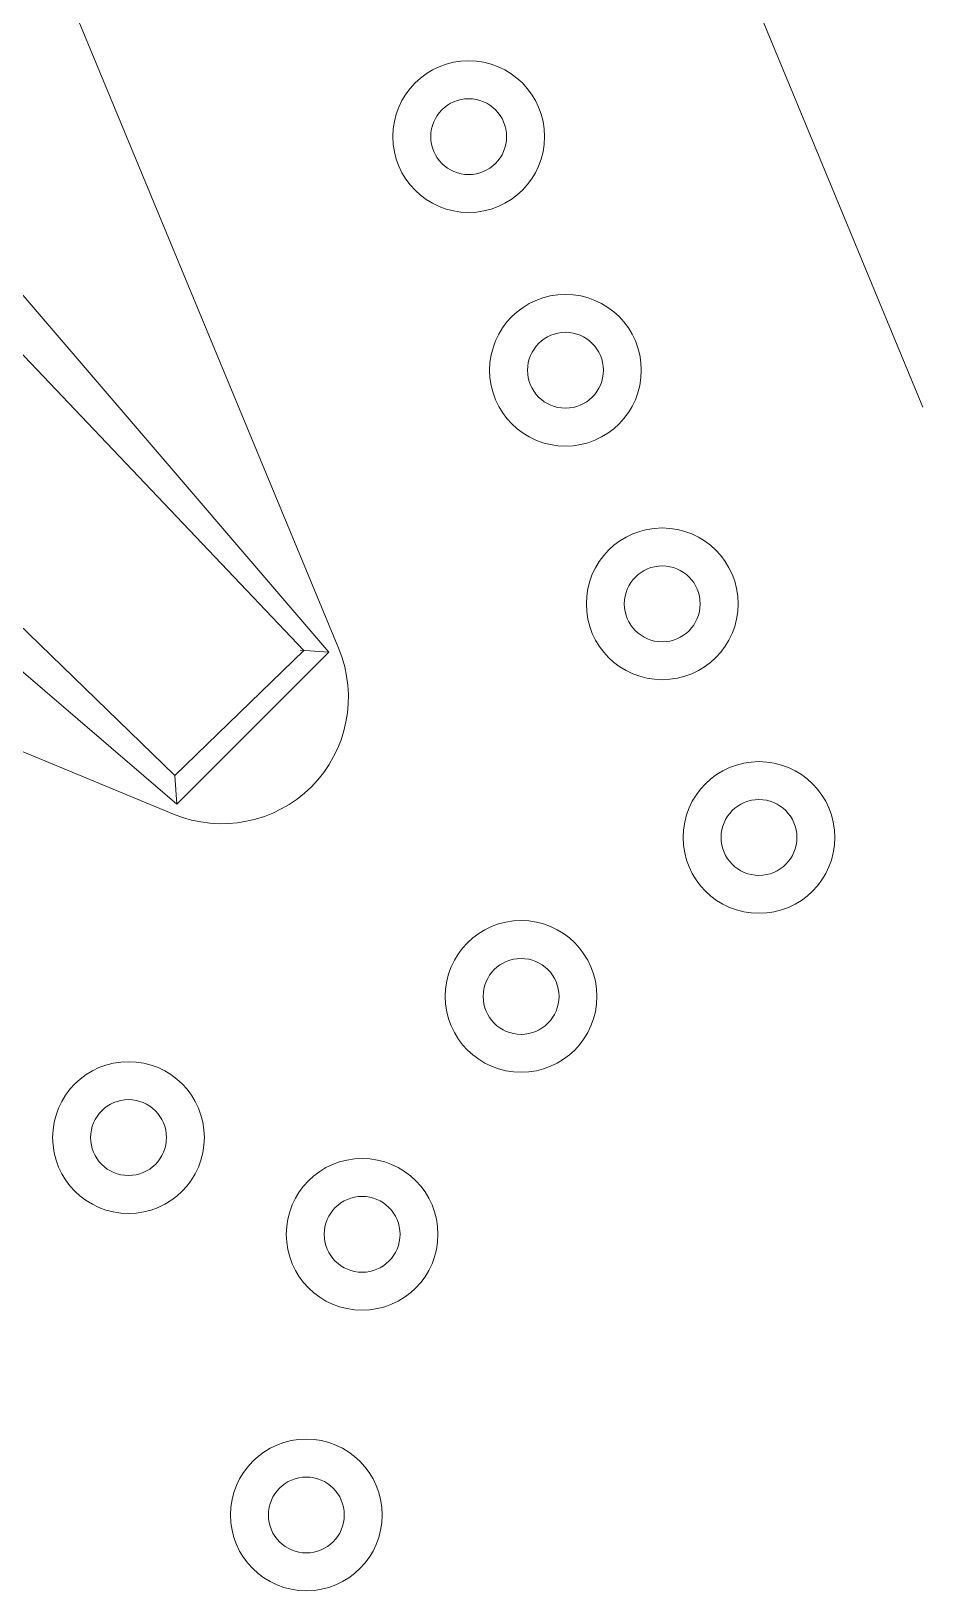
# Model space of a CAD drawing. Extents: x 306 to 2240, y 18 to 779.
# Drawn here: x 689.3159 to 689.3511, y 391.8018 to 391.8634 of the extents above; entities that cross this region are included whole.
import ezdxf

# ---------------------------------------------------------------- set-up
doc = ezdxf.new("R2010")
doc.units = 0
doc.header["$MEASUREMENT"] = 0
doc.layers.add('EQUIPAMIENTO SUPER', color=1, linetype='Continuous')

msp = doc.modelspace()

# ---------------------------------------------------------------- linework, layer by layer
at = {"layer": 'EQUIPAMIENTO SUPER', "color": 253, "lineweight": 0}
for p, q in [((689.3511257451961, 391.8485685867483, -6.438942029e-07), (689.329982002359, 391.8996140974638, -6.438942029e-07)), ((689.3511257451961, 391.8485685867483, -6.438942029e-07), (689.329982002359, 391.8996140974638, -6.438942029e-07)), ((689.3280287568837, 391.8390015009395, -6.438942029e-07), (689.3068850140467, 391.890047011655, -6.438942029e-07)), ((689.3280287568837, 391.8390015009395, -6.438942029e-07), (689.3068850140467, 391.890047011655, -6.438942029e-07)), ((689.2979049932496, 391.8422403770609, -6.438942029e-07), (689.321495942057, 391.8324686861152, -6.438942029e-07)), ((689.2979049932496, 391.8422403770609, -6.438942029e-07), (689.321495942057, 391.8324686861152, -6.438942029e-07)), ((689.3264964005052, 391.8389507899582, -6.438942029e-07), (689.3276311089162, 391.8388785813356, -6.438942029e-07)), ((689.3264964005052, 391.8389507899582, -6.438942029e-07), (689.3276311089162, 391.8388785813356, -6.438942029e-07)), ((689.3215466530368, 391.8340010424898, -6.438942029e-07), (689.3216184576218, 391.83286593004, -6.438942029e-07)), ((689.3215466530368, 391.8340010424898, -6.438942029e-07), (689.3216184576218, 391.83286593004, -6.438942029e-07))]:
    msp.add_line(p, q, dxfattribs=at)
at = {"layer": 'EQUIPAMIENTO SUPER', "color": 253, "lineweight": 0, "elevation": -6.438508219e-07}
for points in [[(689.3276311089162, 391.8388785813356), (689.3216184576218, 391.8328659300404), (689.26829144699, 391.8786587699137), (689.2443348962538, 391.9051905525454), (689.1944949408376, 391.9537805589279), (689.1944949408376, 392.0035025021579), (689.2134949408377, 392.0035025021579), (689.2134949408377, 391.9616497848092), (689.2553753552914, 391.9162242308484), (689.2818882690322, 391.8922478850624), (689.3276311089162, 391.8388785813356)], [(689.3276311089162, 391.8388785813356), (689.3216184576218, 391.8328659300404), (689.26829144699, 391.8786587699137), (689.2443348962538, 391.9051905525454), (689.1944949408376, 391.9537805589279), (689.1944949408376, 392.0035025021579), (689.2134949408377, 392.0035025021579), (689.2134949408377, 391.9616497848092), (689.2553753552914, 391.9162242308484), (689.2818882690322, 391.8922478850624), (689.3276311089162, 391.8388785813356)], [(689.1969949408361, 392.0010025021576), (689.1969949408361, 391.9548530072217), (689.3215466530368, 391.8340010424898), (689.3266412861798, 391.8389415699723), (689.2109949408391, 391.9606519970945), (689.2109949408391, 392.0010025021576), (689.1969949408361, 392.0010025021576), (689.1969949408361, 392.0010025021576)], [(689.1969949408361, 392.0010025021576), (689.1969949408361, 391.9548530072217), (689.3215466530368, 391.8340010424898), (689.3266412861798, 391.8389415699723), (689.2109949408391, 391.9606519970945), (689.2109949408391, 392.0010025021576), (689.1969949408361, 392.0010025021576), (689.1969949408361, 392.0010025021576)]]:
    msp.add_lwpolyline(points, dxfattribs=at)
at = {"layer": 'EQUIPAMIENTO SUPER', "color": 253, "lineweight": 0}
for centre, radius in [((689.3331668203488, 391.8592611925575, -6.438942029e-07), 0.003), ((689.3331668203488, 391.8592611925575, -6.438942029e-07), 0.003), ((689.3331668203488, 391.8592611925575, -6.438942029e-07), 0.003), ((689.3331668203488, 391.8592611925575, -6.438942029e-07), 0.003), ((689.3331668203488, 391.8592611925575, -6.438942029e-07), 0.003), ((689.3331668203488, 391.8592611925575, -6.438942029e-07), 0.003), ((689.3331668203488, 391.8592611925575, -6.438942029e-07), 0.003), ((689.3331668203488, 391.8592611925575, -6.438942029e-07), 0.003), ((689.3331668203488, 391.8592611925575, -6.438942029e-07), 0.003), ((689.3331668203488, 391.8592611925575, -6.438942029e-07), 0.003), ((689.3331668203488, 391.8592611925575, -6.438942029e-07), 0.003), ((689.3331668203488, 391.8592611925575, -6.438942029e-07), 0.003), ((689.3331668203488, 391.8592611925575, -6.438942029e-07), 0.003), ((689.3331668203488, 391.8592611925575, -6.438942029e-07), 0.003), ((689.3331668203488, 391.8592611925575, -6.438942029e-07), 0.003), ((689.3331668203488, 391.8592611925575, -6.438942029e-07), 0.003), ((689.3331668203488, 391.8592611925575, -6.438942029e-07), 0.003), ((689.3331668203488, 391.8592611925575, -6.438942029e-07), 0.003), ((689.3331668203488, 391.8592611925575, -6.438942029e-07), 0.003), ((689.3331668203488, 391.8592611925575, -6.438942029e-07), 0.003), ((689.3331668203488, 391.8592611925575, -6.438942029e-07), 0.003), ((689.3331668203488, 391.8592611925575, -6.438942029e-07), 0.003), ((689.3331668203488, 391.8592611925575, -6.438942029e-07), 0.003), ((689.3331668203488, 391.8592611925575, -6.438942029e-07), 0.003), ((689.3331668203488, 391.8592611925575, -6.438942029e-07), 0.003), ((689.3331668203488, 391.8592611925575, -6.438942029e-07), 0.003), ((689.3331668203488, 391.8592611925575, -6.438942029e-07), 0.003), ((689.3331668203488, 391.8592611925575, -6.438942029e-07), 0.003), ((689.3331668203488, 391.8592611925575, -6.438942029e-07), 0.003), ((689.3331668203488, 391.8592611925575, -6.438942029e-07), 0.003), ((689.3331668203488, 391.8592611925575, -6.438942029e-07), 0.003), ((689.3331668203488, 391.8592611925575, -6.438942029e-07), 0.003), ((689.3331668203488, 391.8592611925575, -6.438942029e-07), 0.0015), ((689.3331668203488, 391.8592611925575, -6.438942029e-07), 0.0015), ((689.3331668203488, 391.8592611925575, -6.438942029e-07), 0.0015), ((689.3331668203488, 391.8592611925575, -6.438942029e-07), 0.0015), ((689.3331668203488, 391.8592611925575, -6.438942029e-07), 0.0015), ((689.3331668203488, 391.8592611925575, -6.438942029e-07), 0.0015), ((689.3331668203488, 391.8592611925575, -6.438942029e-07), 0.0015), ((689.3331668203488, 391.8592611925575, -6.438942029e-07), 0.0015), ((689.3331668203488, 391.8592611925575, -6.438942029e-07), 0.0015), ((689.3331668203488, 391.8592611925575, -6.438942029e-07), 0.0015), ((689.3331668203488, 391.8592611925575, -6.438942029e-07), 0.0015), ((689.3331668203488, 391.8592611925575, -6.438942029e-07), 0.0015), ((689.3331668203488, 391.8592611925575, -6.438942029e-07), 0.0015), ((689.3331668203488, 391.8592611925575, -6.438942029e-07), 0.0015), ((689.3331668203488, 391.8592611925575, -6.438942029e-07), 0.0015), ((689.3331668203488, 391.8592611925575, -6.438942029e-07), 0.0015), ((689.3331668203488, 391.8592611925575, -6.438942029e-07), 0.0015), ((689.3331668203488, 391.8592611925575, -6.438942029e-07), 0.0015), ((689.3331668203488, 391.8592611925575, -6.438942029e-07), 0.0015), ((689.3331668203488, 391.8592611925575, -6.438942029e-07), 0.0015), ((689.3331668203488, 391.8592611925575, -6.438942029e-07), 0.0015), ((689.3331668203488, 391.8592611925575, -6.438942029e-07), 0.0015), ((689.3331668203488, 391.8592611925575, -6.438942029e-07), 0.0015), ((689.3331668203488, 391.8592611925575, -6.438942029e-07), 0.0015), ((689.3331668203488, 391.8592611925575, -6.438942029e-07), 0.0015), ((689.3331668203488, 391.8592611925575, -6.438942029e-07), 0.0015), ((689.3331668203488, 391.8592611925575, -6.438942029e-07), 0.0015), ((689.3331668203488, 391.8592611925575, -6.438942029e-07), 0.0015), ((689.3331668203488, 391.8592611925575, -6.438942029e-07), 0.0015), ((689.3331668203488, 391.8592611925575, -6.438942029e-07), 0.0015), ((689.3331668203488, 391.8592611925575, -6.438942029e-07), 0.0015), ((689.3331668203488, 391.8592611925575, -6.438942029e-07), 0.0015), ((689.3369936546719, 391.8500223972328, -6.438942029e-07), 0.003), ((689.3369936546719, 391.8500223972328, -6.438942029e-07), 0.003), ((689.3369936546719, 391.8500223972328, -6.438942029e-07), 0.003), ((689.3369936546719, 391.8500223972328, -6.438942029e-07), 0.003), ((689.3369936546719, 391.8500223972328, -6.438942029e-07), 0.003), ((689.3369936546719, 391.8500223972328, -6.438942029e-07), 0.003), ((689.3369936546719, 391.8500223972328, -6.438942029e-07), 0.003), ((689.3369936546719, 391.8500223972328, -6.438942029e-07), 0.003), ((689.3369936546719, 391.8500223972328, -6.438942029e-07), 0.003), ((689.3369936546719, 391.8500223972328, -6.438942029e-07), 0.003), ((689.3369936546719, 391.8500223972328, -6.438942029e-07), 0.003), ((689.3369936546719, 391.8500223972328, -6.438942029e-07), 0.003), ((689.3369936546719, 391.8500223972328, -6.438942029e-07), 0.003), ((689.3369936546719, 391.8500223972328, -6.438942029e-07), 0.003), ((689.3369936546719, 391.8500223972328, -6.438942029e-07), 0.003), ((689.3369936546719, 391.8500223972328, -6.438942029e-07), 0.003), ((689.3369936546719, 391.8500223972328, -6.438942029e-07), 0.003), ((689.3369936546719, 391.8500223972328, -6.438942029e-07), 0.003), ((689.3369936546719, 391.8500223972328, -6.438942029e-07), 0.003), ((689.3369936546719, 391.8500223972328, -6.438942029e-07), 0.003), ((689.3369936546719, 391.8500223972328, -6.438942029e-07), 0.003), ((689.3369936546719, 391.8500223972328, -6.438942029e-07), 0.003), ((689.3369936546719, 391.8500223972328, -6.438942029e-07), 0.003), ((689.3369936546719, 391.8500223972328, -6.438942029e-07), 0.003), ((689.3369936546719, 391.8500223972328, -6.438942029e-07), 0.003), ((689.3369936546719, 391.8500223972328, -6.438942029e-07), 0.003), ((689.3369936546719, 391.8500223972328, -6.438942029e-07), 0.003), ((689.3369936546719, 391.8500223972328, -6.438942029e-07), 0.003), ((689.3369936546719, 391.8500223972328, -6.438942029e-07), 0.003), ((689.3369936546719, 391.8500223972328, -6.438942029e-07), 0.003), ((689.3369936546719, 391.8500223972328, -6.438942029e-07), 0.003), ((689.3369936546719, 391.8500223972328, -6.438942029e-07), 0.003), ((689.3369936546719, 391.8500223972328, -6.438942029e-07), 0.0015), ((689.3369936546719, 391.8500223972328, -6.438942029e-07), 0.0015), ((689.3369936546719, 391.8500223972328, -6.438942029e-07), 0.0015), ((689.3369936546719, 391.8500223972328, -6.438942029e-07), 0.0015), ((689.3369936546719, 391.8500223972328, -6.438942029e-07), 0.0015), ((689.3369936546719, 391.8500223972328, -6.438942029e-07), 0.0015), ((689.3369936546719, 391.8500223972328, -6.438942029e-07), 0.0015), ((689.3369936546719, 391.8500223972328, -6.438942029e-07), 0.0015), ((689.3369936546719, 391.8500223972328, -6.438942029e-07), 0.0015), ((689.3369936546719, 391.8500223972328, -6.438942029e-07), 0.0015), ((689.3369936546719, 391.8500223972328, -6.438942029e-07), 0.0015), ((689.3369936546719, 391.8500223972328, -6.438942029e-07), 0.0015), ((689.3369936546719, 391.8500223972328, -6.438942029e-07), 0.0015), ((689.3369936546719, 391.8500223972328, -6.438942029e-07), 0.0015), ((689.3369936546719, 391.8500223972328, -6.438942029e-07), 0.0015), ((689.3369936546719, 391.8500223972328, -6.438942029e-07), 0.0015), ((689.3369936546719, 391.8500223972328, -6.438942029e-07), 0.0015), ((689.3369936546719, 391.8500223972328, -6.438942029e-07), 0.0015), ((689.3369936546719, 391.8500223972328, -6.438942029e-07), 0.0015), ((689.3369936546719, 391.8500223972328, -6.438942029e-07), 0.0015), ((689.3369936546719, 391.8500223972328, -6.438942029e-07), 0.0015), ((689.3369936546719, 391.8500223972328, -6.438942029e-07), 0.0015), ((689.3369936546719, 391.8500223972328, -6.438942029e-07), 0.0015), ((689.3369936546719, 391.8500223972328, -6.438942029e-07), 0.0015), ((689.3369936546719, 391.8500223972328, -6.438942029e-07), 0.0015), ((689.3369936546719, 391.8500223972328, -6.438942029e-07), 0.0015), ((689.3369936546719, 391.8500223972328, -6.438942029e-07), 0.0015), ((689.3369936546719, 391.8500223972328, -6.438942029e-07), 0.0015), ((689.3369936546719, 391.8500223972328, -6.438942029e-07), 0.0015), ((689.3369936546719, 391.8500223972328, -6.438942029e-07), 0.0015), ((689.3369936546719, 391.8500223972328, -6.438942029e-07), 0.0015), ((689.3369936546719, 391.8500223972328, -6.438942029e-07), 0.0015), ((689.3408204889952, 391.8407836019077, -6.438942029e-07), 0.003), ((689.3408204889952, 391.8407836019077, -6.438942029e-07), 0.003), ((689.3408204889952, 391.8407836019077, -6.438942029e-07), 0.003), ((689.3408204889952, 391.8407836019077, -6.438942029e-07), 0.003), ((689.3408204889952, 391.8407836019077, -6.438942029e-07), 0.003), ((689.3408204889952, 391.8407836019077, -6.438942029e-07), 0.003), ((689.3408204889952, 391.8407836019077, -6.438942029e-07), 0.003), ((689.3408204889952, 391.8407836019077, -6.438942029e-07), 0.003), ((689.3408204889952, 391.8407836019077, -6.438942029e-07), 0.003), ((689.3408204889952, 391.8407836019077, -6.438942029e-07), 0.003), ((689.3408204889952, 391.8407836019077, -6.438942029e-07), 0.003), ((689.3408204889952, 391.8407836019077, -6.438942029e-07), 0.003), ((689.3408204889952, 391.8407836019077, -6.438942029e-07), 0.003), ((689.3408204889952, 391.8407836019077, -6.438942029e-07), 0.003), ((689.3408204889952, 391.8407836019077, -6.438942029e-07), 0.003), ((689.3408204889952, 391.8407836019077, -6.438942029e-07), 0.003), ((689.3408204889952, 391.8407836019077, -6.438942029e-07), 0.003), ((689.3408204889952, 391.8407836019077, -6.438942029e-07), 0.003), ((689.3408204889952, 391.8407836019077, -6.438942029e-07), 0.003), ((689.3408204889952, 391.8407836019077, -6.438942029e-07), 0.003), ((689.3408204889952, 391.8407836019077, -6.438942029e-07), 0.003), ((689.3408204889952, 391.8407836019077, -6.438942029e-07), 0.003), ((689.3408204889952, 391.8407836019077, -6.438942029e-07), 0.003), ((689.3408204889952, 391.8407836019077, -6.438942029e-07), 0.003), ((689.3408204889952, 391.8407836019077, -6.438942029e-07), 0.003), ((689.3408204889952, 391.8407836019077, -6.438942029e-07), 0.003), ((689.3408204889952, 391.8407836019077, -6.438942029e-07), 0.003), ((689.3408204889952, 391.8407836019077, -6.438942029e-07), 0.003), ((689.3408204889952, 391.8407836019077, -6.438942029e-07), 0.003), ((689.3408204889952, 391.8407836019077, -6.438942029e-07), 0.003), ((689.3408204889952, 391.8407836019077, -6.438942029e-07), 0.003), ((689.3408204889952, 391.8407836019077, -6.438942029e-07), 0.003), ((689.3408204889952, 391.8407836019077, -6.438942029e-07), 0.0015), ((689.3408204889952, 391.8407836019077, -6.438942029e-07), 0.0015), ((689.3408204889952, 391.8407836019077, -6.438942029e-07), 0.0015), ((689.3408204889952, 391.8407836019077, -6.438942029e-07), 0.0015), ((689.3408204889952, 391.8407836019077, -6.438942029e-07), 0.0015), ((689.3408204889952, 391.8407836019077, -6.438942029e-07), 0.0015), ((689.3408204889952, 391.8407836019077, -6.438942029e-07), 0.0015), ((689.3408204889952, 391.8407836019077, -6.438942029e-07), 0.0015), ((689.3408204889952, 391.8407836019077, -6.438942029e-07), 0.0015), ((689.3408204889952, 391.8407836019077, -6.438942029e-07), 0.0015), ((689.3408204889952, 391.8407836019077, -6.438942029e-07), 0.0015), ((689.3408204889952, 391.8407836019077, -6.438942029e-07), 0.0015), ((689.3408204889952, 391.8407836019077, -6.438942029e-07), 0.0015), ((689.3408204889952, 391.8407836019077, -6.438942029e-07), 0.0015), ((689.3408204889952, 391.8407836019077, -6.438942029e-07), 0.0015), ((689.3408204889952, 391.8407836019077, -6.438942029e-07), 0.0015), ((689.3408204889952, 391.8407836019077, -6.438942029e-07), 0.0015), ((689.3408204889952, 391.8407836019077, -6.438942029e-07), 0.0015), ((689.3408204889952, 391.8407836019077, -6.438942029e-07), 0.0015), ((689.3408204889952, 391.8407836019077, -6.438942029e-07), 0.0015), ((689.3408204889952, 391.8407836019077, -6.438942029e-07), 0.0015), ((689.3408204889952, 391.8407836019077, -6.438942029e-07), 0.0015), ((689.3408204889952, 391.8407836019077, -6.438942029e-07), 0.0015), ((689.3408204889952, 391.8407836019077, -6.438942029e-07), 0.0015), ((689.3408204889952, 391.8407836019077, -6.438942029e-07), 0.0015), ((689.3408204889952, 391.8407836019077, -6.438942029e-07), 0.0015), ((689.3408204889952, 391.8407836019077, -6.438942029e-07), 0.0015), ((689.3408204889952, 391.8407836019077, -6.438942029e-07), 0.0015), ((689.3408204889952, 391.8407836019077, -6.438942029e-07), 0.0015), ((689.3408204889952, 391.8407836019077, -6.438942029e-07), 0.0015), ((689.3408204889952, 391.8407836019077, -6.438942029e-07), 0.0015), ((689.3408204889952, 391.8407836019077, -6.438942029e-07), 0.0015), ((689.3446473233182, 391.8315448065827, -6.438942029e-07), 0.003), ((689.3446473233182, 391.8315448065827, -6.438942029e-07), 0.003), ((689.3446473233182, 391.8315448065827, -6.438942029e-07), 0.003), ((689.3446473233182, 391.8315448065827, -6.438942029e-07), 0.003), ((689.3446473233182, 391.8315448065827, -6.438942029e-07), 0.003), ((689.3446473233182, 391.8315448065827, -6.438942029e-07), 0.003), ((689.3446473233182, 391.8315448065827, -6.438942029e-07), 0.003), ((689.3446473233182, 391.8315448065827, -6.438942029e-07), 0.003), ((689.3446473233182, 391.8315448065827, -6.438942029e-07), 0.003), ((689.3446473233182, 391.8315448065827, -6.438942029e-07), 0.003), ((689.3446473233182, 391.8315448065827, -6.438942029e-07), 0.003), ((689.3446473233182, 391.8315448065827, -6.438942029e-07), 0.003), ((689.3446473233182, 391.8315448065827, -6.438942029e-07), 0.003), ((689.3446473233182, 391.8315448065827, -6.438942029e-07), 0.003), ((689.3446473233182, 391.8315448065827, -6.438942029e-07), 0.003), ((689.3446473233182, 391.8315448065827, -6.438942029e-07), 0.003), ((689.3446473233182, 391.8315448065827, -6.438942029e-07), 0.003), ((689.3446473233182, 391.8315448065827, -6.438942029e-07), 0.003), ((689.3446473233182, 391.8315448065827, -6.438942029e-07), 0.003), ((689.3446473233182, 391.8315448065827, -6.438942029e-07), 0.003), ((689.3446473233182, 391.8315448065827, -6.438942029e-07), 0.003), ((689.3446473233182, 391.8315448065827, -6.438942029e-07), 0.003), ((689.3446473233182, 391.8315448065827, -6.438942029e-07), 0.003), ((689.3446473233182, 391.8315448065827, -6.438942029e-07), 0.003), ((689.3446473233182, 391.8315448065827, -6.438942029e-07), 0.003), ((689.3446473233182, 391.8315448065827, -6.438942029e-07), 0.003), ((689.3446473233182, 391.8315448065827, -6.438942029e-07), 0.003), ((689.3446473233182, 391.8315448065827, -6.438942029e-07), 0.003), ((689.3446473233182, 391.8315448065827, -6.438942029e-07), 0.003), ((689.3446473233182, 391.8315448065827, -6.438942029e-07), 0.003), ((689.3446473233182, 391.8315448065827, -6.438942029e-07), 0.003), ((689.3446473233182, 391.8315448065827, -6.438942029e-07), 0.003), ((689.3446473233182, 391.8315448065827, -6.438942029e-07), 0.0015), ((689.3446473233182, 391.8315448065827, -6.438942029e-07), 0.0015), ((689.3446473233182, 391.8315448065827, -6.438942029e-07), 0.0015), ((689.3446473233182, 391.8315448065827, -6.438942029e-07), 0.0015), ((689.3446473233182, 391.8315448065827, -6.438942029e-07), 0.0015), ((689.3446473233182, 391.8315448065827, -6.438942029e-07), 0.0015), ((689.3446473233182, 391.8315448065827, -6.438942029e-07), 0.0015), ((689.3446473233182, 391.8315448065827, -6.438942029e-07), 0.0015), ((689.3446473233182, 391.8315448065827, -6.438942029e-07), 0.0015), ((689.3446473233182, 391.8315448065827, -6.438942029e-07), 0.0015), ((689.3446473233182, 391.8315448065827, -6.438942029e-07), 0.0015), ((689.3446473233182, 391.8315448065827, -6.438942029e-07), 0.0015), ((689.3446473233182, 391.8315448065827, -6.438942029e-07), 0.0015), ((689.3446473233182, 391.8315448065827, -6.438942029e-07), 0.0015), ((689.3446473233182, 391.8315448065827, -6.438942029e-07), 0.0015), ((689.3446473233182, 391.8315448065827, -6.438942029e-07), 0.0015), ((689.3446473233182, 391.8315448065827, -6.438942029e-07), 0.0015), ((689.3446473233182, 391.8315448065827, -6.438942029e-07), 0.0015), ((689.3446473233182, 391.8315448065827, -6.438942029e-07), 0.0015), ((689.3446473233182, 391.8315448065827, -6.438942029e-07), 0.0015), ((689.3446473233182, 391.8315448065827, -6.438942029e-07), 0.0015), ((689.3446473233182, 391.8315448065827, -6.438942029e-07), 0.0015), ((689.3446473233182, 391.8315448065827, -6.438942029e-07), 0.0015), ((689.3446473233182, 391.8315448065827, -6.438942029e-07), 0.0015), ((689.3446473233182, 391.8315448065827, -6.438942029e-07), 0.0015), ((689.3446473233182, 391.8315448065827, -6.438942029e-07), 0.0015), ((689.3446473233182, 391.8315448065827, -6.438942029e-07), 0.0015), ((689.3446473233182, 391.8315448065827, -6.438942029e-07), 0.0015), ((689.3446473233182, 391.8315448065827, -6.438942029e-07), 0.0015), ((689.3446473233182, 391.8315448065827, -6.438942029e-07), 0.0015), ((689.3446473233182, 391.8315448065827, -6.438942029e-07), 0.0015), ((689.3446473233182, 391.8315448065827, -6.438942029e-07), 0.0015), ((689.3352390462045, 391.8252583967941, -6.438942029e-07), 0.003), ((689.3352390462045, 391.8252583967941, -6.438942029e-07), 0.003), ((689.3352390462045, 391.8252583967941, -6.438942029e-07), 0.003), ((689.3352390462045, 391.8252583967941, -6.438942029e-07), 0.003), ((689.3352390462045, 391.8252583967941, -6.438942029e-07), 0.003), ((689.3352390462045, 391.8252583967941, -6.438942029e-07), 0.003), ((689.3352390462045, 391.8252583967941, -6.438942029e-07), 0.003), ((689.3352390462045, 391.8252583967941, -6.438942029e-07), 0.003), ((689.3352390462045, 391.8252583967941, -6.438942029e-07), 0.003), ((689.3352390462045, 391.8252583967941, -6.438942029e-07), 0.003), ((689.3352390462045, 391.8252583967941, -6.438942029e-07), 0.003), ((689.3352390462045, 391.8252583967941, -6.438942029e-07), 0.003), ((689.3352390462045, 391.8252583967941, -6.438942029e-07), 0.003), ((689.3352390462045, 391.8252583967941, -6.438942029e-07), 0.003), ((689.3352390462045, 391.8252583967941, -6.438942029e-07), 0.003), ((689.3352390462045, 391.8252583967941, -6.438942029e-07), 0.003), ((689.3352390462045, 391.8252583967941, -6.438942029e-07), 0.003), ((689.3352390462045, 391.8252583967941, -6.438942029e-07), 0.003), ((689.3352390462045, 391.8252583967941, -6.438942029e-07), 0.003), ((689.3352390462045, 391.8252583967941, -6.438942029e-07), 0.003), ((689.3352390462045, 391.8252583967941, -6.438942029e-07), 0.003), ((689.3352390462045, 391.8252583967941, -6.438942029e-07), 0.003), ((689.3352390462045, 391.8252583967941, -6.438942029e-07), 0.003), ((689.3352390462045, 391.8252583967941, -6.438942029e-07), 0.003), ((689.3352390462045, 391.8252583967941, -6.438942029e-07), 0.003), ((689.3352390462045, 391.8252583967941, -6.438942029e-07), 0.003), ((689.3352390462045, 391.8252583967941, -6.438942029e-07), 0.003), ((689.3352390462045, 391.8252583967941, -6.438942029e-07), 0.003), ((689.3352390462045, 391.8252583967941, -6.438942029e-07), 0.003), ((689.3352390462045, 391.8252583967941, -6.438942029e-07), 0.003), ((689.3352390462045, 391.8252583967941, -6.438942029e-07), 0.003), ((689.3352390462045, 391.8252583967941, -6.438942029e-07), 0.003), ((689.3352390462045, 391.8252583967941, -6.438942029e-07), 0.0015), ((689.3352390462045, 391.8252583967941, -6.438942029e-07), 0.0015), ((689.3352390462045, 391.8252583967941, -6.438942029e-07), 0.0015), ((689.3352390462045, 391.8252583967941, -6.438942029e-07), 0.0015), ((689.3352390462045, 391.8252583967941, -6.438942029e-07), 0.0015), ((689.3352390462045, 391.8252583967941, -6.438942029e-07), 0.0015), ((689.3352390462045, 391.8252583967941, -6.438942029e-07), 0.0015), ((689.3352390462045, 391.8252583967941, -6.438942029e-07), 0.0015), ((689.3352390462045, 391.8252583967941, -6.438942029e-07), 0.0015), ((689.3352390462045, 391.8252583967941, -6.438942029e-07), 0.0015), ((689.3352390462045, 391.8252583967941, -6.438942029e-07), 0.0015), ((689.3352390462045, 391.8252583967941, -6.438942029e-07), 0.0015), ((689.3352390462045, 391.8252583967941, -6.438942029e-07), 0.0015), ((689.3352390462045, 391.8252583967941, -6.438942029e-07), 0.0015), ((689.3352390462045, 391.8252583967941, -6.438942029e-07), 0.0015), ((689.3352390462045, 391.8252583967941, -6.438942029e-07), 0.0015), ((689.3352390462045, 391.8252583967941, -6.438942029e-07), 0.0015), ((689.3352390462045, 391.8252583967941, -6.438942029e-07), 0.0015), ((689.3352390462045, 391.8252583967941, -6.438942029e-07), 0.0015), ((689.3352390462045, 391.8252583967941, -6.438942029e-07), 0.0015), ((689.3352390462045, 391.8252583967941, -6.438942029e-07), 0.0015), ((689.3352390462045, 391.8252583967941, -6.438942029e-07), 0.0015), ((689.3352390462045, 391.8252583967941, -6.438942029e-07), 0.0015), ((689.3352390462045, 391.8252583967941, -6.438942029e-07), 0.0015), ((689.3352390462045, 391.8252583967941, -6.438942029e-07), 0.0015), ((689.3352390462045, 391.8252583967941, -6.438942029e-07), 0.0015), ((689.3352390462045, 391.8252583967941, -6.438942029e-07), 0.0015), ((689.3352390462045, 391.8252583967941, -6.438942029e-07), 0.0015), ((689.3352390462045, 391.8252583967941, -6.438942029e-07), 0.0015), ((689.3352390462045, 391.8252583967941, -6.438942029e-07), 0.0015), ((689.3352390462045, 391.8252583967941, -6.438942029e-07), 0.0015), ((689.3352390462045, 391.8252583967941, -6.438942029e-07), 0.0015), ((689.3197138410893, 391.8196769540017, -6.438942029e-07), 0.003), ((689.3197138410893, 391.8196769540017, -6.438942029e-07), 0.003), ((689.3197138410893, 391.8196769540017, -6.438942029e-07), 0.003), ((689.3197138410893, 391.8196769540017, -6.438942029e-07), 0.003), ((689.3197138410893, 391.8196769540017, -6.438942029e-07), 0.003), ((689.3197138410893, 391.8196769540017, -6.438942029e-07), 0.003), ((689.3197138410893, 391.8196769540017, -6.438942029e-07), 0.003), ((689.3197138410893, 391.8196769540017, -6.438942029e-07), 0.003), ((689.3197138410893, 391.8196769540017, -6.438942029e-07), 0.003), ((689.3197138410893, 391.8196769540017, -6.438942029e-07), 0.003), ((689.3197138410893, 391.8196769540017, -6.438942029e-07), 0.003), ((689.3197138410893, 391.8196769540017, -6.438942029e-07), 0.003), ((689.3197138410893, 391.8196769540017, -6.438942029e-07), 0.003), ((689.3197138410893, 391.8196769540017, -6.438942029e-07), 0.003), ((689.3197138410893, 391.8196769540017, -6.438942029e-07), 0.003), ((689.3197138410893, 391.8196769540017, -6.438942029e-07), 0.003), ((689.3197138410893, 391.8196769540017, -6.438942029e-07), 0.003), ((689.3197138410893, 391.8196769540017, -6.438942029e-07), 0.003), ((689.3197138410893, 391.8196769540017, -6.438942029e-07), 0.003), ((689.3197138410893, 391.8196769540017, -6.438942029e-07), 0.003), ((689.3197138410893, 391.8196769540017, -6.438942029e-07), 0.003), ((689.3197138410893, 391.8196769540017, -6.438942029e-07), 0.003), ((689.3197138410893, 391.8196769540017, -6.438942029e-07), 0.003), ((689.3197138410893, 391.8196769540017, -6.438942029e-07), 0.003), ((689.3197138410893, 391.8196769540017, -6.438942029e-07), 0.003), ((689.3197138410893, 391.8196769540017, -6.438942029e-07), 0.003), ((689.3197138410893, 391.8196769540017, -6.438942029e-07), 0.003), ((689.3197138410893, 391.8196769540017, -6.438942029e-07), 0.003), ((689.3197138410893, 391.8196769540017, -6.438942029e-07), 0.003), ((689.3197138410893, 391.8196769540017, -6.438942029e-07), 0.003), ((689.3197138410893, 391.8196769540017, -6.438942029e-07), 0.003), ((689.3197138410893, 391.8196769540017, -6.438942029e-07), 0.003), ((689.3197138410893, 391.8196769540017, -6.438942029e-07), 0.0015), ((689.3197138410893, 391.8196769540017, -6.438942029e-07), 0.0015), ((689.3197138410893, 391.8196769540017, -6.438942029e-07), 0.0015), ((689.3197138410893, 391.8196769540017, -6.438942029e-07), 0.0015), ((689.3197138410893, 391.8196769540017, -6.438942029e-07), 0.0015), ((689.3197138410893, 391.8196769540017, -6.438942029e-07), 0.0015), ((689.3197138410893, 391.8196769540017, -6.438942029e-07), 0.0015), ((689.3197138410893, 391.8196769540017, -6.438942029e-07), 0.0015), ((689.3197138410893, 391.8196769540017, -6.438942029e-07), 0.0015), ((689.3197138410893, 391.8196769540017, -6.438942029e-07), 0.0015), ((689.3197138410893, 391.8196769540017, -6.438942029e-07), 0.0015), ((689.3197138410893, 391.8196769540017, -6.438942029e-07), 0.0015), ((689.3197138410893, 391.8196769540017, -6.438942029e-07), 0.0015), ((689.3197138410893, 391.8196769540017, -6.438942029e-07), 0.0015), ((689.3197138410893, 391.8196769540017, -6.438942029e-07), 0.0015), ((689.3197138410893, 391.8196769540017, -6.438942029e-07), 0.0015), ((689.3197138410893, 391.8196769540017, -6.438942029e-07), 0.0015), ((689.3197138410893, 391.8196769540017, -6.438942029e-07), 0.0015), ((689.3197138410893, 391.8196769540017, -6.438942029e-07), 0.0015), ((689.3197138410893, 391.8196769540017, -6.438942029e-07), 0.0015), ((689.3197138410893, 391.8196769540017, -6.438942029e-07), 0.0015), ((689.3197138410893, 391.8196769540017, -6.438942029e-07), 0.0015), ((689.3197138410893, 391.8196769540017, -6.438942029e-07), 0.0015), ((689.3197138410893, 391.8196769540017, -6.438942029e-07), 0.0015), ((689.3197138410893, 391.8196769540017, -6.438942029e-07), 0.0015), ((689.3197138410893, 391.8196769540017, -6.438942029e-07), 0.0015), ((689.3197138410893, 391.8196769540017, -6.438942029e-07), 0.0015), ((689.3197138410893, 391.8196769540017, -6.438942029e-07), 0.0015), ((689.3197138410893, 391.8196769540017, -6.438942029e-07), 0.0015), ((689.3197138410893, 391.8196769540017, -6.438942029e-07), 0.0015), ((689.3197138410893, 391.8196769540017, -6.438942029e-07), 0.0015), ((689.3197138410893, 391.8196769540017, -6.438942029e-07), 0.0015), ((689.3289526364156, 391.8158501196783, -6.438942029e-07), 0.003), ((689.3289526364156, 391.8158501196783, -6.438942029e-07), 0.003), ((689.3289526364156, 391.8158501196783, -6.438942029e-07), 0.003), ((689.3289526364156, 391.8158501196783, -6.438942029e-07), 0.003), ((689.3289526364156, 391.8158501196783, -6.438942029e-07), 0.003), ((689.3289526364156, 391.8158501196783, -6.438942029e-07), 0.003), ((689.3289526364156, 391.8158501196783, -6.438942029e-07), 0.003), ((689.3289526364156, 391.8158501196783, -6.438942029e-07), 0.003), ((689.3289526364156, 391.8158501196783, -6.438942029e-07), 0.003), ((689.3289526364156, 391.8158501196783, -6.438942029e-07), 0.003), ((689.3289526364156, 391.8158501196783, -6.438942029e-07), 0.003), ((689.3289526364156, 391.8158501196783, -6.438942029e-07), 0.003), ((689.3289526364156, 391.8158501196783, -6.438942029e-07), 0.003), ((689.3289526364156, 391.8158501196783, -6.438942029e-07), 0.003), ((689.3289526364156, 391.8158501196783, -6.438942029e-07), 0.003), ((689.3289526364156, 391.8158501196783, -6.438942029e-07), 0.003), ((689.3289526364156, 391.8158501196783, -6.438942029e-07), 0.003), ((689.3289526364156, 391.8158501196783, -6.438942029e-07), 0.003), ((689.3289526364156, 391.8158501196783, -6.438942029e-07), 0.003), ((689.3289526364156, 391.8158501196783, -6.438942029e-07), 0.003), ((689.3289526364156, 391.8158501196783, -6.438942029e-07), 0.003), ((689.3289526364156, 391.8158501196783, -6.438942029e-07), 0.003), ((689.3289526364156, 391.8158501196783, -6.438942029e-07), 0.003), ((689.3289526364156, 391.8158501196783, -6.438942029e-07), 0.003), ((689.3289526364156, 391.8158501196783, -6.438942029e-07), 0.003), ((689.3289526364156, 391.8158501196783, -6.438942029e-07), 0.003), ((689.3289526364156, 391.8158501196783, -6.438942029e-07), 0.003), ((689.3289526364156, 391.8158501196783, -6.438942029e-07), 0.003), ((689.3289526364156, 391.8158501196783, -6.438942029e-07), 0.003), ((689.3289526364156, 391.8158501196783, -6.438942029e-07), 0.003), ((689.3289526364156, 391.8158501196783, -6.438942029e-07), 0.003), ((689.3289526364156, 391.8158501196783, -6.438942029e-07), 0.003), ((689.3289526364156, 391.8158501196783, -6.438942029e-07), 0.0015), ((689.3289526364156, 391.8158501196783, -6.438942029e-07), 0.0015), ((689.3289526364156, 391.8158501196783, -6.438942029e-07), 0.0015), ((689.3289526364156, 391.8158501196783, -6.438942029e-07), 0.0015), ((689.3289526364156, 391.8158501196783, -6.438942029e-07), 0.0015), ((689.3289526364156, 391.8158501196783, -6.438942029e-07), 0.0015), ((689.3289526364156, 391.8158501196783, -6.438942029e-07), 0.0015), ((689.3289526364156, 391.8158501196783, -6.438942029e-07), 0.0015), ((689.3289526364156, 391.8158501196783, -6.438942029e-07), 0.0015), ((689.3289526364156, 391.8158501196783, -6.438942029e-07), 0.0015), ((689.3289526364156, 391.8158501196783, -6.438942029e-07), 0.0015), ((689.3289526364156, 391.8158501196783, -6.438942029e-07), 0.0015), ((689.3289526364156, 391.8158501196783, -6.438942029e-07), 0.0015), ((689.3289526364156, 391.8158501196783, -6.438942029e-07), 0.0015), ((689.3289526364156, 391.8158501196783, -6.438942029e-07), 0.0015), ((689.3289526364156, 391.8158501196783, -6.438942029e-07), 0.0015), ((689.3289526364156, 391.8158501196783, -6.438942029e-07), 0.0015), ((689.3289526364156, 391.8158501196783, -6.438942029e-07), 0.0015), ((689.3289526364156, 391.8158501196783, -6.438942029e-07), 0.0015), ((689.3289526364156, 391.8158501196783, -6.438942029e-07), 0.0015), ((689.3289526364156, 391.8158501196783, -6.438942029e-07), 0.0015), ((689.3289526364156, 391.8158501196783, -6.438942029e-07), 0.0015), ((689.3289526364156, 391.8158501196783, -6.438942029e-07), 0.0015), ((689.3289526364156, 391.8158501196783, -6.438942029e-07), 0.0015), ((689.3289526364156, 391.8158501196783, -6.438942029e-07), 0.0015), ((689.3289526364156, 391.8158501196783, -6.438942029e-07), 0.0015), ((689.3289526364156, 391.8158501196783, -6.438942029e-07), 0.0015), ((689.3289526364156, 391.8158501196783, -6.438942029e-07), 0.0015), ((689.3289526364156, 391.8158501196783, -6.438942029e-07), 0.0015), ((689.3289526364156, 391.8158501196783, -6.438942029e-07), 0.0015), ((689.3289526364156, 391.8158501196783, -6.438942029e-07), 0.0015), ((689.3289526364156, 391.8158501196783, -6.438942029e-07), 0.0015), ((689.3267451428605, 391.8047523001396, -6.438942029e-07), 0.003), ((689.3267451428605, 391.8047523001396, -6.438942029e-07), 0.003), ((689.3267451428605, 391.8047523001396, -6.438942029e-07), 0.003), ((689.3267451428605, 391.8047523001396, -6.438942029e-07), 0.003), ((689.3267451428605, 391.8047523001396, -6.438942029e-07), 0.003), ((689.3267451428605, 391.8047523001396, -6.438942029e-07), 0.003), ((689.3267451428605, 391.8047523001396, -6.438942029e-07), 0.003), ((689.3267451428605, 391.8047523001396, -6.438942029e-07), 0.003), ((689.3267451428605, 391.8047523001396, -6.438942029e-07), 0.003), ((689.3267451428605, 391.8047523001396, -6.438942029e-07), 0.003), ((689.3267451428605, 391.8047523001396, -6.438942029e-07), 0.003), ((689.3267451428605, 391.8047523001396, -6.438942029e-07), 0.003), ((689.3267451428605, 391.8047523001396, -6.438942029e-07), 0.003), ((689.3267451428605, 391.8047523001396, -6.438942029e-07), 0.003), ((689.3267451428605, 391.8047523001396, -6.438942029e-07), 0.003), ((689.3267451428605, 391.8047523001396, -6.438942029e-07), 0.003), ((689.3267451428605, 391.8047523001396, -6.438942029e-07), 0.003), ((689.3267451428605, 391.8047523001396, -6.438942029e-07), 0.003), ((689.3267451428605, 391.8047523001396, -6.438942029e-07), 0.003), ((689.3267451428605, 391.8047523001396, -6.438942029e-07), 0.003), ((689.3267451428605, 391.8047523001396, -6.438942029e-07), 0.003), ((689.3267451428605, 391.8047523001396, -6.438942029e-07), 0.003), ((689.3267451428605, 391.8047523001396, -6.438942029e-07), 0.003), ((689.3267451428605, 391.8047523001396, -6.438942029e-07), 0.003), ((689.3267451428605, 391.8047523001396, -6.438942029e-07), 0.003), ((689.3267451428605, 391.8047523001396, -6.438942029e-07), 0.003), ((689.3267451428605, 391.8047523001396, -6.438942029e-07), 0.003), ((689.3267451428605, 391.8047523001396, -6.438942029e-07), 0.003), ((689.3267451428605, 391.8047523001396, -6.438942029e-07), 0.003), ((689.3267451428605, 391.8047523001396, -6.438942029e-07), 0.003), ((689.3267451428605, 391.8047523001396, -6.438942029e-07), 0.003), ((689.3267451428605, 391.8047523001396, -6.438942029e-07), 0.003), ((689.3267451428605, 391.8047523001396, -6.438942029e-07), 0.0015), ((689.3267451428605, 391.8047523001396, -6.438942029e-07), 0.0015), ((689.3267451428605, 391.8047523001396, -6.438942029e-07), 0.0015), ((689.3267451428605, 391.8047523001396, -6.438942029e-07), 0.0015), ((689.3267451428605, 391.8047523001396, -6.438942029e-07), 0.0015), ((689.3267451428605, 391.8047523001396, -6.438942029e-07), 0.0015), ((689.3267451428605, 391.8047523001396, -6.438942029e-07), 0.0015), ((689.3267451428605, 391.8047523001396, -6.438942029e-07), 0.0015), ((689.3267451428605, 391.8047523001396, -6.438942029e-07), 0.0015), ((689.3267451428605, 391.8047523001396, -6.438942029e-07), 0.0015), ((689.3267451428605, 391.8047523001396, -6.438942029e-07), 0.0015), ((689.3267451428605, 391.8047523001396, -6.438942029e-07), 0.0015), ((689.3267451428605, 391.8047523001396, -6.438942029e-07), 0.0015), ((689.3267451428605, 391.8047523001396, -6.438942029e-07), 0.0015), ((689.3267451428605, 391.8047523001396, -6.438942029e-07), 0.0015), ((689.3267451428605, 391.8047523001396, -6.438942029e-07), 0.0015), ((689.3267451428605, 391.8047523001396, -6.438942029e-07), 0.0015), ((689.3267451428605, 391.8047523001396, -6.438942029e-07), 0.0015), ((689.3267451428605, 391.8047523001396, -6.438942029e-07), 0.0015), ((689.3267451428605, 391.8047523001396, -6.438942029e-07), 0.0015), ((689.3267451428605, 391.8047523001396, -6.438942029e-07), 0.0015), ((689.3267451428605, 391.8047523001396, -6.438942029e-07), 0.0015), ((689.3267451428605, 391.8047523001396, -6.438942029e-07), 0.0015), ((689.3267451428605, 391.8047523001396, -6.438942029e-07), 0.0015), ((689.3267451428605, 391.8047523001396, -6.438942029e-07), 0.0015), ((689.3267451428605, 391.8047523001396, -6.438942029e-07), 0.0015), ((689.3267451428605, 391.8047523001396, -6.438942029e-07), 0.0015), ((689.3267451428605, 391.8047523001396, -6.438942029e-07), 0.0015), ((689.3267451428605, 391.8047523001396, -6.438942029e-07), 0.0015), ((689.3267451428605, 391.8047523001396, -6.438942029e-07), 0.0015), ((689.3267451428605, 391.8047523001396, -6.438942029e-07), 0.0015), ((689.3267451428605, 391.8047523001396, -6.438942029e-07), 0.0015)]:
    msp.add_circle(centre, radius, dxfattribs=at)
msp.add_arc((689.3234093592205, 391.8370880837774, -6.438942029e-07), 0.005, 247.4999999999416, 22.50000000001325, dxfattribs=at)
msp.add_arc((689.3234093592205, 391.8370880837774, -6.438942029e-07), 0.005, 247.4999999999416, 22.50000000001325, dxfattribs=at)

doc.saveas('drawing.dxf')
